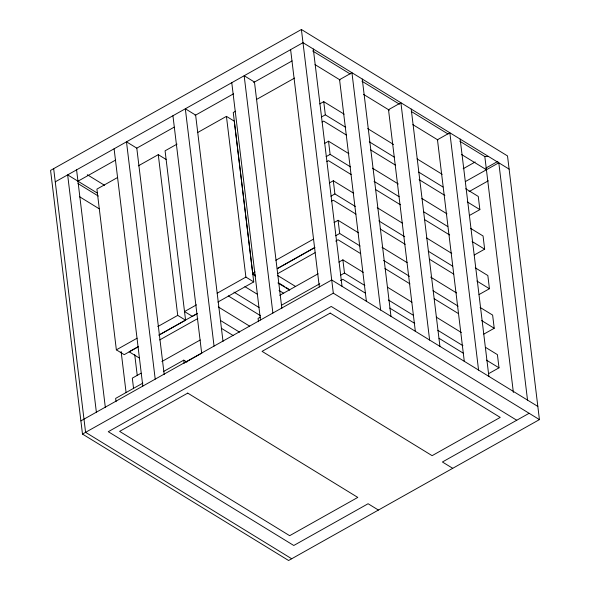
<?xml version="1.0" encoding="UTF-8"?>
<svg xmlns="http://www.w3.org/2000/svg" width="590" height="590" viewBox="0 0 590 590"><rect width="100%" height="100%" fill="white"/><g stroke="black" fill="none" stroke-linecap="round" stroke-linejoin="round"><path stroke-width="0.89" d="M301.401 29.5L50.57 170.392L82.482 434.07L288.599 560.5L539.43 419.608L507.518 155.93L301.401 29.5L333.313 293.178L539.43 419.608M55.268 181.838L303.002 42.687L509.111 169.116M77.961 181.204L115.655 160.03M136.504 148.311L174.197 127.145M195.054 115.426L233.552 93.803M253.597 82.541L292.094 60.917M117.631 177.472L96.915 189.11L116.363 349.848L124.217 354.664L138.561 346.61M138.348 165.842L158.268 154.654L166.115 159.47M177.037 144.108L165.082 150.819L185.57 320.2L159.278 334.973M197.753 132.47L226.435 116.355L234.289 121.179L253.737 281.909L217.887 302.05M235.646 111.186L233.256 112.528L252.704 273.266L255.064 274.711M256.362 99.548L294.602 78.064M319.743 103.899L323.74 101.65L344.132 114.158M321.344 117.078L325.333 114.836L345.733 127.344M322.103 121.997L323.689 121.105L346.367 135.014M324.53 143.444L328.527 141.202L348.919 153.71M326.13 156.63L330.12 154.388L350.519 166.896M326.889 161.542L328.475 160.65L351.153 174.559M329.316 182.996L333.313 180.754L353.705 193.262M330.916 196.182L334.906 193.94L355.305 206.448M331.676 201.094L333.262 200.202L355.94 214.111M334.102 222.548L338.1 220.306L358.491 232.814M116.363 349.848L137.079 338.21M157.796 326.572L177.715 315.385L185.57 320.2M196.485 304.846L184.537 311.557L192.392 316.373L197.171 313.688M217.201 293.208L245.89 277.094L253.737 281.909M252.704 273.266L255.094 271.924M275.81 260.286L313.261 239.252M137.912 346.832L129.122 351.773L139.321 358.027M158.688 335.164L197.053 313.615M277.359 268.502L314.92 247.402M335.703 235.734L339.693 233.493L360.092 246.001M277.293 268.686L314.736 247.645M463.172 168.733L475.201 161.97M159.713 339.929L197.827 318.519M277.698 273.649L315.023 252.69M335.666 241.096L338.048 239.754L360.719 253.663M485.872 168.091L497.901 161.335M465.569 181.462L498.808 162.796L527.526 400.101M141.106 373.197L132.315 378.138L133.591 388.685M161.881 361.53L200.239 339.98M279.756 295.317L318.113 273.775M338.889 262.1L342.886 259.858L363.278 272.366M469.028 191.632L488.269 180.82M142.876 383.109L115.625 398.412L116.023 401.709M163.718 371.405L183.756 360.151L186.89 362.068M260.478 317.051L258.073 318.401L258.472 321.697M281.319 305.347L319.787 283.738M80.889 420.884L331.713 279.992L537.829 406.422M185.85 362.142L201.839 353.167M340.489 275.287L344.479 273.037L364.878 285.553M340.452 280.648L342.834 279.306L365.505 293.215M469.47 215.453L479.862 209.62L478.269 196.441L465.717 188.741M82.482 434.07L333.313 293.178M474.257 255.005L484.648 249.172L483.055 235.985L470.503 228.293M479.043 294.558L489.435 288.724L487.842 275.537L475.289 267.838M483.829 334.11L494.221 328.276L492.628 315.09L480.076 307.39M488.616 373.662L499.007 367.828L497.414 354.642L485.644 347.422M529.119 413.288L442.412 461.992L452.722 468.312M459.78 141.202L484.825 156.564L488.454 156.468M312.626 50.939L350.202 73.986M361.943 81.191L399.511 104.231M411.252 111.436L448.039 134.004M315.008 64.605L340.054 79.967M363.536 94.371L389.363 110.219M412.845 124.623L437.891 139.985M461.373 154.388L486.418 169.75M367.666 128.598L393.552 144.476M417.086 158.909L442.183 174.301M369.259 141.777L394.363 157.176M418.679 172.088L442.994 187.008M467.31 201.92L479.862 209.62M370.601 149.882L395.625 165.23M419.084 179.618L444.882 195.445M372.452 168.15L398.339 184.021M421.872 198.461L446.969 213.853M374.045 181.329L399.15 196.728M423.465 211.64L447.781 226.56M472.096 241.472L484.648 249.172M375.388 189.427L400.411 204.782M424.652 219.65L449.669 234.997M377.239 207.695L402.343 223.094M426.659 238.013L451.756 253.405M378.832 220.881L404.718 236.76M428.251 251.193L452.567 266.112M476.882 281.024L489.435 288.724M380.174 228.979L405.197 244.326M429.439 259.202L453.673 274.07M382.025 247.247L407.13 262.646M430.656 277.079L456.542 292.957M383.618 260.433L409.504 276.312M433.038 290.745L458.135 306.144M481.669 320.577L494.221 328.276M384.96 268.531L409.984 283.879M434.225 298.747L458.459 313.615M387.593 287.278L411.916 302.198M436.231 317.11L461.328 332.509M388.404 299.986L413.509 315.385M437.824 330.297L462.921 345.696M486.455 360.129L499.007 367.828M389.747 308.083L414.77 323.431M439.012 338.299L463.246 353.167M516.737 420.242L331.233 306.453L108.272 431.696L293.776 545.485L368.094 503.735L378.404 510.055M277.676 275.501L295.664 286.534M279.365 283.362L284.859 286.733M286.43 287.699L288.783 289.137M277.927 282.935L289.69 290.147M252.431 274.121L255.559 276.039M279.011 290.428L283.702 293.304M87.32 174.736L104.541 185.304M97.527 193.203L67.651 174.876L96.369 412.189M77.969 183.556L98.338 196.057M244.909 286.637L257.461 294.336M79.561 196.743L99.15 208.757M233.957 292.124L259.054 307.523M228.286 295.922L260.345 315.591M218.322 306.947L249.695 326.189M220.697 320.606L239.525 332.155M221.339 328.283L233.072 335.474M291.696 558.76L85.58 432.33L53.668 168.652M484.825 156.564L513.374 392.453M460.163 139.085L488.881 376.398M478.571 370.078L449.853 132.765L437.47 139.727L464.308 361.515M411.208 109.062L439.926 346.367M429.623 340.046L400.905 102.741L388.515 109.696L415.36 331.492M362.26 79.031L390.971 316.343M380.668 310.023L351.95 72.71L339.567 79.672L366.405 301.461M323.74 101.65L325.333 114.836M328.527 141.202L330.12 154.388M333.313 180.754L334.906 193.94M338.1 220.306L339.693 233.493M342.886 259.858L344.479 273.037M313.305 49.007L342.023 286.312M290.612 49.641L319.33 286.947M281.858 308.408L254.467 82.054L244.164 75.734L272.882 313.039M231.774 82.689L260.492 320.001M226.435 116.355L245.89 277.094M223.02 341.455L195.629 115.102L185.326 108.781L214.045 346.087M172.936 115.736L201.655 353.049M183.756 360.151L184.154 363.447M158.268 154.654L177.715 315.385M164.19 374.51L136.792 148.149L126.489 141.829L155.207 379.141M114.099 148.791L142.817 386.096M134.719 354.597L137.256 375.587M121.12 351.515L126.09 392.586M76.575 169.773L105.352 407.557M187.745 393.11L119.615 431.378L289.661 535.683L357.791 497.414L187.745 393.11M330.194 313.098L262.063 351.36L432.109 455.664L500.239 417.403L330.194 313.098"/></g></svg>
